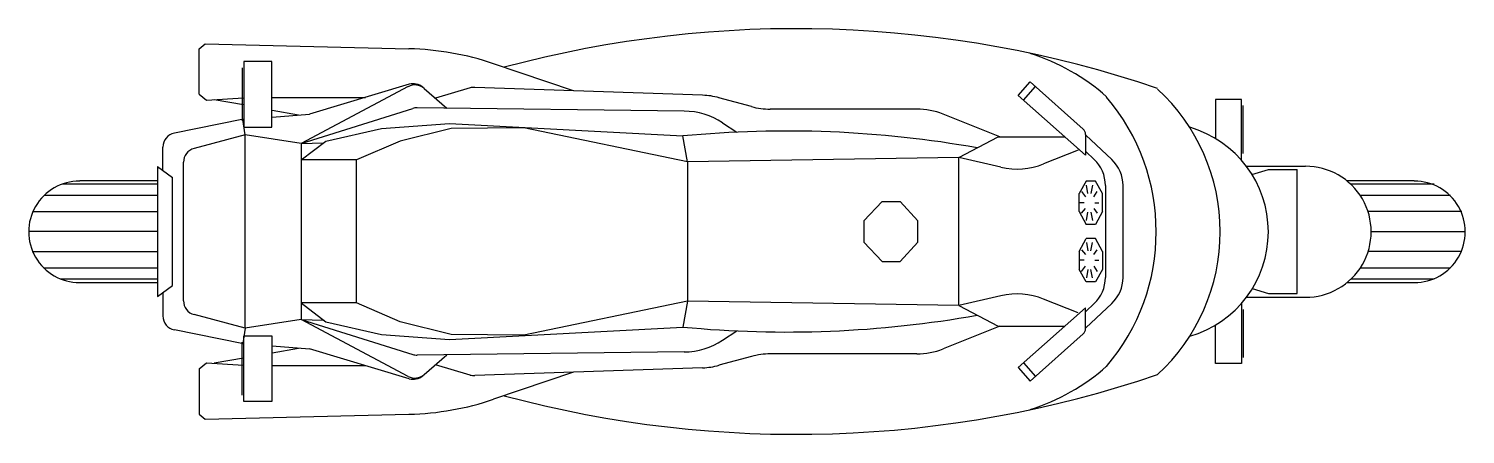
# Model space of a CAD drawing. Extents: x -1 to 1.01, y -0.28 to 0.28.
import ezdxf

# ---------------------------------------------------------------- set-up
doc = ezdxf.new("R2010")
doc.units = 0
doc.header["$LTSCALE"] = 0.375
doc.layers.get('0').update_dxf_attribs({"color": 155, "linetype": 'CONTINUOUS'})

msp = doc.modelspace()

# ---------------------------------------------------------------- linework, layer by layer
at = {"color": 0, "linetype": 'BYBLOCK'}
for p, q in [((-0.7628, 0.2564), (-0.7546, 0.2634)), ((-0.7546, 0.2634), (-0.4688, 0.2566)), ((-0.7628, 0.1931), (-0.7628, 0.2564)), ((-0.7028, 0.2297), (-0.7028, 0.1557)), ((-0.6609, 0.2387), (-0.7004, 0.2387)), ((-0.7004, 0.2387), (-0.7004, 0.1467)), ((-0.6609, 0.1467), (-0.6609, 0.2387)), ((-0.238, 0.1977), (-0.3501, 0.2356)), ((-0.4701, 0.2035), (-0.6198, 0.1237)), ((-0.4685, 0.2068), (-0.6083, 0.1648)), ((-0.383, 0.2016), (-0.4316, 0.1871)), ((-0.0571, 0.1915), (-0.3766, 0.2025)), ((0.3851, 0.1911), (0.4023, 0.2103)), ((0.3926, 0.1845), (0.4097, 0.2036)), ((0.4023, 0.2103), (0.4763, 0.1439)), ((-0.7628, 0.1931), (-0.7525, 0.1843)), ((-0.7525, 0.1843), (-0.7008, 0.1878)), ((-0.7008, 0.1779), (-0.7418, 0.1851)), ((-0.6609, 0.1881), (-0.5296, 0.1881)), ((-0.4476, 0.201), (-0.4156, 0.1733)), ((0.0112, 0.1756), (-0.0342, 0.188)), ((0.4797, 0.1072), (0.3851, 0.1911)), ((0.6983, 0.1853), (0.6621, 0.1853)), ((0.6621, 0.1853), (0.6621, 0.1315)), ((0.6983, 0.1007), (0.6983, 0.1853)), ((-0.6605, 0.1705), (-0.6235, 0.1639)), ((-0.6605, 0.1607), (-0.6083, 0.1648)), ((-0.6198, 0.1237), (-0.4635, 0.1728)), ((-0.0829, 0.1692), (-0.4572, 0.1738)), ((0.2431, 0.172), (0.0376, 0.172)), ((0.3597, 0.1333), (0.28, 0.165)), ((0.7007, 0.1097), (0.7007, 0.1771)), ((-0.7032, 0.1574), (-0.7977, 0.1384)), ((-0.7008, 0.1574), (-0.7032, 0.1574)), ((-0.6987, 0.136), (-0.702, 0.1574)), ((-0.702, 0.1574), (-0.7008, 0.1574)), ((-0.7004, 0.1467), (-0.6609, 0.1467)), ((-0.5853, 0.127), (-0.5073, 0.145)), ((-0.5073, 0.145), (-0.4119, 0.1516)), ((-0.4095, 0.145), (-0.481, 0.127)), ((-0.4119, 0.1516), (-0.0849, 0.1344)), ((-0.3076, 0.1459), (-0.4095, 0.145)), ((-0.0783, 0.0982), (-0.3076, 0.1459)), ((-0.0292, 0.1528), (-0.0093, 0.1397)), ((-0.6987, 0.136), (-0.7702, 0.117)), ((-0.6198, 0.1237), (-0.6987, 0.136)), ((-0.6987, -0.1352), (-0.6987, 0.1352)), ((-0.6198, 0.1007), (-0.5853, 0.127)), ((-0.6198, 0.1237), (-0.589, 0.1245)), ((-0.6198, 0.1229), (-0.6198, -0.1229)), ((-0.481, 0.127), (-0.5426, 0.1007)), ((-0.0783, 0.0982), (-0.0849, 0.1344)), ((-0.0783, 0.0982), (-0.0849, 0.1344)), ((0.3022, 0.104), (0.3572, 0.1333)), ((0.3572, 0.1333), (0.4503, 0.1333)), ((0.4797, 0.1365), (0.4797, 0.1072)), ((0.4801, 0.1356), (0.5165, 0.1013)), ((-0.8138, 0.0863), (-0.8138, 0.1188)), ((0.3022, 0.104), (-0.0783, 0.0982)), ((0.3612, 0.0904), (0.3022, 0.104)), ((0.3022, -0.1031), (0.3022, 0.1031)), ((0.4694, 0.1146), (0.4208, 0.0951)), ((0.4919, 0.1015), (0.4801, 0.1126)), ((-0.8212, 0.0916), (-0.8006, 0.076)), ((-0.8212, 0.0916), (-0.8212, -0.0908)), ((-0.785, -0.0968), (-0.785, 0.0976)), ((-0.5426, 0.1007), (-0.6198, 0.1007)), ((-0.5426, -0.0998), (-0.5426, 0.0998)), ((-0.0783, 0.0974), (-0.0783, -0.0974)), ((-0.0783, 0.0974), (-0.0783, -0.0974)), ((0.7053, 0.0918), (0.788, 0.0918)), ((0.7131, 0.0804), (0.7361, 0.0875)), ((0.7361, 0.0875), (0.7763, 0.0875)), ((0.7763, -0.0867), (0.7763, 0.0875)), ((-0.8216, 0.067), (-0.9547, 0.067)), ((-0.9305, 0.0719), (-0.8216, 0.0719)), ((-0.8006, -0.0752), (-0.8006, 0.076)), ((0.4805, 0.0711), (0.4706, 0.0538)), ((0.4936, 0.0711), (0.4805, 0.0711)), ((0.483, 0.0538), (0.4813, 0.0653)), ((0.4895, 0.0653), (0.4871, 0.0538)), ((0.5035, 0.0538), (0.4936, 0.0711)), ((0.5076, 0.0651), (0.5076, -0.0643)), ((0.5323, -0.0641), (0.5323, 0.0649)), ((0.8456, 0.0719), (0.9407, 0.0719)), ((0.9686, 0.067), (0.8513, 0.067)), ((-0.98, 0.0514), (-0.8216, 0.0514)), ((0.1691, 0.0152), (0.1945, 0.0423)), ((0.1945, 0.0423), (0.22, 0.0423)), ((0.22, 0.0423), (0.2447, 0.0152)), ((0.4706, 0.0284), (0.4706, 0.0538)), ((0.478, 0.0407), (0.4715, 0.0407)), ((0.4739, 0.0563), (0.4797, 0.0489)), ((0.4912, 0.0489), (0.4961, 0.0563)), ((0.4928, 0.0407), (0.4986, 0.0407)), ((0.5035, 0.0284), (0.5035, 0.0538)), ((0.8646, 0.0514), (0.9916, 0.0514)), ((-0.9961, 0.0284), (-0.8216, 0.0284)), ((0.4706, 0.0284), (0.4805, 0.0103)), ((0.4739, 0.0259), (0.4797, 0.0325)), ((0.4813, 0.016), (0.483, 0.0275)), ((0.4871, 0.0275), (0.4895, 0.016)), ((0.4912, 0.0325), (0.4961, 0.0259)), ((0.5035, 0.0284), (0.4936, 0.0103)), ((1.0072, 0.0284), (0.8759, 0.0284)), ((-0.8216, 0.0004), (-1.002, 0.0004)), ((0.1691, 0.0152), (0.1691, -0.0144)), ((0.2447, -0.0144), (0.2447, 0.0152)), ((0.4936, 0.0103), (0.4805, 0.0103)), ((0.8803, 0.0004), (1.0122, 0.0004)), ((0.1691, -0.0144), (0.1945, -0.0415)), ((0.22, -0.0415), (0.2447, -0.0144)), ((0.4706, -0.0275), (0.4805, -0.0095)), ((0.4936, -0.0095), (0.4805, -0.0095)), ((0.4813, -0.0152), (0.483, -0.0267)), ((0.4871, -0.0267), (0.4895, -0.0152)), ((0.5035, -0.0275), (0.4936, -0.0095)), ((-0.997, -0.0275), (-0.8216, -0.0275)), ((0.4706, -0.0275), (0.4706, -0.053)), ((0.478, -0.0399), (0.4715, -0.0399)), ((0.4739, -0.0251), (0.4797, -0.0316)), ((0.4912, -0.0316), (0.4961, -0.0251)), ((0.4928, -0.0399), (0.4986, -0.0399)), ((0.5035, -0.0275), (0.5035, -0.053)), ((1.0072, -0.0275), (0.8761, -0.0275)), ((-0.9814, -0.0505), (-0.8216, -0.0505)), ((0.1945, -0.0415), (0.22, -0.0415)), ((0.4805, -0.0703), (0.4706, -0.053)), ((0.4739, -0.0555), (0.4797, -0.0481)), ((0.483, -0.053), (0.4813, -0.0645)), ((0.4895, -0.0645), (0.4871, -0.053)), ((0.4912, -0.0481), (0.4961, -0.0555)), ((0.5035, -0.053), (0.4936, -0.0703)), ((0.8652, -0.0505), (0.9916, -0.0505)), ((-0.8216, -0.0662), (-0.9569, -0.0662)), ((-0.9305, -0.0711), (-0.8216, -0.0711)), ((-0.8212, -0.0908), (-0.8006, -0.0752)), ((0.4936, -0.0703), (0.4805, -0.0703)), ((0.7136, -0.0797), (0.7361, -0.0867)), ((0.8466, -0.0711), (0.9407, -0.0711)), ((0.9686, -0.0662), (0.8522, -0.0662)), ((-0.8138, -0.0855), (-0.8138, -0.118)), ((-0.6198, -0.0998), (-0.5853, -0.1261)), ((-0.5426, -0.0998), (-0.6198, -0.0998)), ((-0.481, -0.1261), (-0.5426, -0.0998)), ((-0.0783, -0.0974), (-0.3076, -0.145)), ((-0.0783, -0.0974), (-0.0849, -0.1335)), ((-0.0783, -0.0974), (-0.0849, -0.1335)), ((0.3022, -0.1031), (-0.0783, -0.0974)), ((0.3612, -0.0896), (0.3022, -0.1031)), ((0.4694, -0.1138), (0.4208, -0.0943)), ((0.4801, -0.1348), (0.5165, -0.1005)), ((0.4919, -0.1007), (0.4801, -0.1118)), ((0.6983, -0.0998), (0.6983, -0.1845)), ((0.7053, -0.0918), (0.788, -0.0918)), ((0.7361, -0.0867), (0.7763, -0.0867)), ((-0.6987, -0.1352), (-0.7702, -0.1161)), ((0.3022, -0.1031), (0.3572, -0.1324)), ((0.4797, -0.1064), (0.3851, -0.1903)), ((0.4797, -0.1356), (0.4797, -0.1064)), ((0.7007, -0.1089), (0.7007, -0.1763)), ((-0.7032, -0.1565), (-0.7977, -0.1376)), ((-0.6987, -0.1352), (-0.702, -0.1565)), ((-0.6198, -0.1229), (-0.6987, -0.1352)), ((-0.6198, -0.1229), (-0.589, -0.1237)), ((-0.6198, -0.1229), (-0.4635, -0.172)), ((-0.4701, -0.2027), (-0.6198, -0.1229)), ((-0.5853, -0.1261), (-0.5073, -0.1442)), ((-0.4095, -0.1442), (-0.481, -0.1261)), ((-0.4119, -0.1508), (-0.0849, -0.1335)), ((-0.0292, -0.152), (-0.0093, -0.1389)), ((0.3597, -0.1324), (0.28, -0.1641)), ((0.3572, -0.1324), (0.4503, -0.1324)), ((0.6621, -0.1845), (0.6621, -0.1307)), ((-0.7008, -0.1565), (-0.7032, -0.1565)), ((-0.7028, -0.2289), (-0.7028, -0.1549)), ((-0.702, -0.1565), (-0.7008, -0.1565)), ((-0.7004, -0.1459), (-0.6609, -0.1459)), ((-0.7004, -0.2379), (-0.7004, -0.1459)), ((-0.6609, -0.1459), (-0.6609, -0.2379)), ((-0.6605, -0.1598), (-0.6083, -0.1639)), ((-0.5073, -0.1442), (-0.4119, -0.1508)), ((-0.3076, -0.145), (-0.4095, -0.1442)), ((0.4023, -0.2095), (0.4763, -0.1431)), ((-0.7008, -0.1771), (-0.7418, -0.1842)), ((-0.6605, -0.1697), (-0.6235, -0.1631)), ((-0.4685, -0.206), (-0.6083, -0.1639)), ((-0.0829, -0.1684), (-0.4572, -0.1729)), ((-0.4476, -0.2001), (-0.4156, -0.1724)), ((0.0112, -0.1747), (-0.0342, -0.1872)), ((0.2431, -0.1712), (0.0376, -0.1712)), ((-0.7628, -0.1923), (-0.7525, -0.1835)), ((-0.7628, -0.1923), (-0.7628, -0.2556)), ((-0.7525, -0.1835), (-0.7008, -0.1869)), ((-0.6609, -0.1873), (-0.5296, -0.1873)), ((-0.383, -0.2008), (-0.4316, -0.1863)), ((-0.0571, -0.1906), (-0.3766, -0.2016)), ((-0.238, -0.1969), (-0.3501, -0.2348)), ((0.3851, -0.1903), (0.4023, -0.2095)), ((0.3926, -0.1837), (0.4097, -0.2028)), ((0.6983, -0.1845), (0.6621, -0.1845)), ((-0.6609, -0.2379), (-0.7004, -0.2379)), ((-0.7628, -0.2556), (-0.7546, -0.2626)), ((-0.7546, -0.2626), (-0.4688, -0.2558))]:
    msp.add_line(p, q, dxfattribs=at)
for centre, radius, start, end in [((0.074, -1.2904), 1.5751, 71.2325, 105.0579), ((-0.4783, -0.1433), 0.4, 71.3058, 88.6425), ((0.3087, -0.0397), 0.3045, 48.7991, 72.1143), ((-0.4607, 0.1858), 0.02, 49.0863, 118.0576), ((-0.4627, 0.1876), 0.02, 49.0863, 106.7281), ((-0.3773, 0.1825), 0.02, 88.0298, 106.641), ((-0.0605, 0.0915), 0.1, 74.7125, 88.0298), ((0.2881, 0), 0.2907, 319.5475, 40.4525), ((0.397, 0), 0.2716, 312.5562, 47.4438), ((-0.4575, 0.1538), 0.02, 89.3056, 107.4548), ((-0.0841, 0.0692), 0.1, 56.6726, 89.3056), ((0.0376, 0.272), 0.1, 254.7125, 270), ((0.2431, 0.072), 0.1, 68.3132, 90), ((0.0606, -1.3808), 1.5221, 79.8868, 95.4858), ((0.4697, 0.1365), 0.01, 360, 48.1324), ((0.5837, 0), 0.1524, 286.0575, 73.9422), ((-0.7938, 0.1188), 0.02, 101.3507, 180), ((-0.765, 0.0976), 0.02, 104.9318, 180), ((0.4576, 0.0651), 0.05, 0, 46.7618), ((0.4823, 0.0649), 0.05, 0, 46.7618), ((0.3835, 0.1879), 0.1, 257.0821, 291.906), ((0.7885, 0), 0.0918, 269.6687, 90.3313), ((-0.9309, 0), 0.0711, 89.6687, 270.3313), ((0.9411, 0), 0.0711, 269.6687, 90.3313), ((0.4576, -0.0643), 0.05, 313.2382, 0), ((0.4823, -0.0641), 0.05, 313.2382, 0), ((-0.765, -0.0968), 0.02, 180, 255.0682), ((0.3835, -0.1871), 0.1, 68.094, 102.9179), ((-0.7938, -0.118), 0.02, 180, 258.6493), ((0.0606, 1.3816), 1.5221, 264.5142, 280.1132), ((0.4697, -0.1356), 0.01, 311.8676, 0), ((-0.0841, -0.0684), 0.1, 270.6944, 303.3274), ((-0.4575, -0.1529), 0.02, 252.5452, 270.6944), ((0.0376, -0.2712), 0.1, 90, 105.2875), ((0.2431, -0.0712), 0.1, 270, 291.6868), ((-0.4607, -0.185), 0.02, 241.9424, 310.9137), ((-0.3773, -0.1816), 0.02, 253.359, 271.9702), ((0.074, 1.2912), 1.5751, 254.9421, 288.7675), ((-0.0605, -0.0907), 0.1, 271.9702, 285.2875), ((0.3087, 0.0405), 0.3045, 287.8857, 311.2009), ((-0.4627, -0.1868), 0.02, 253.2719, 310.9137), ((-0.4783, 0.1441), 0.4, 271.3575, 288.6942)]:
    msp.add_arc(centre, radius, start, end, dxfattribs=at)

doc.saveas('drawing.dxf')
